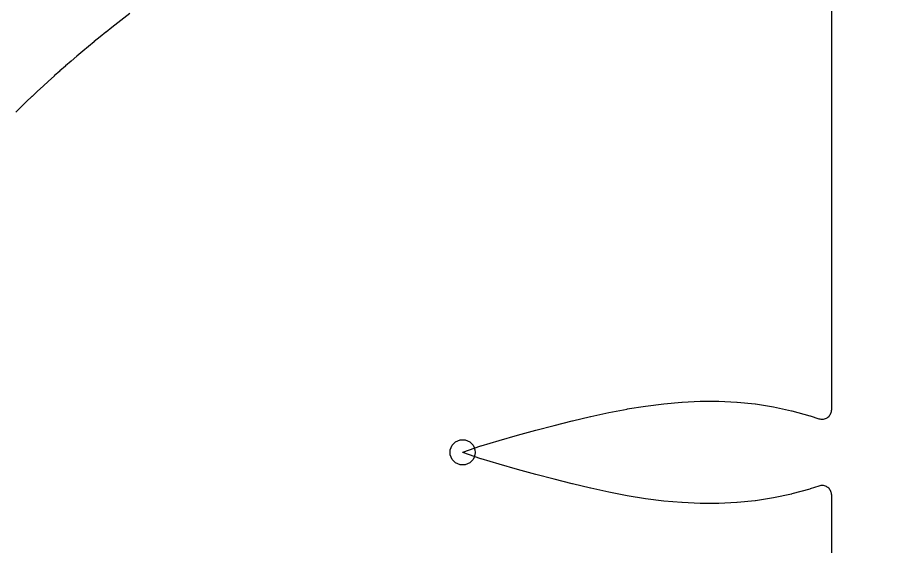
# Model space of a CAD drawing. Header units: millimetres. Extents: x -54 to 54, y -54 to 54.
# Drawn here: x -21.98 to 0.78, y 26.87 to 40.43 of the extents above; entities that cross this region are included whole.
import ezdxf

# ---------------------------------------------------------------- set-up
doc = ezdxf.new("R2010")
doc.units = ezdxf.units.MM
doc.layers.add('CUT_INNER', color=6, linetype='Continuous')
doc.layers.add('ENGRAVE', color=7, linetype='Continuous')

msp = doc.modelspace()

# ---------------------------------------------------------------- linework, layer by layer
at = {"layer": 'CUT_INNER'}
for points in [[(-1.08, 17.2556), (-1.08, 28.1752), (-1.0812, 28.2001), (-1.085, 28.2248), (-1.0912, 28.249), (-1.0997, 28.2725), (-1.1106, 28.2949), (-1.1236, 28.3162), (-1.1387, 28.3361), (-1.1557, 28.3544), (-1.1745, 28.3709), (-1.1948, 28.3854), (-1.2165, 28.3979), (-1.2392, 28.4081), (-1.2629, 28.416), (-1.2873, 28.4215), (-1.3121, 28.4245), (-1.3371, 28.4251), (-1.362, 28.4231), (-1.3865, 28.4187), (-1.4106, 28.4118), (-1.6311, 28.3367), (-1.6383, 28.3346), (-2.1008, 28.2073), (-2.1077, 28.2056), (-2.5704, 28.1066), (-2.5772, 28.1053), (-3.04, 28.0331), (-3.0467, 28.0322), (-3.5097, 27.9854), (-3.5162, 27.9849), (-3.9794, 27.9624), (-3.9856, 27.9623), (-4.4492, 27.9626), (-4.4549, 27.9628), (-4.919, 27.9845), (-4.9242, 27.9849), (-5.3888, 28.0263), (-5.3935, 28.0268), (-5.8587, 28.0862), (-5.8628, 28.0868), (-6.3285, 28.1621), (-6.3321, 28.1627), (-6.7984, 28.2519), (-6.8014, 28.2525), (-7.2683, 28.3536), (-7.2706, 28.3541), (-7.7381, 28.4649), (-7.7399, 28.4653), (-8.2079, 28.5837), (-8.2093, 28.5841), (-8.6771, 28.7081), (-9.1469, 28.8368), (-9.6166, 28.9691), (-9.6179, 28.9694), (-10.0832, 29.1058), (-10.0904, 29.1081), (-10.5504, 29.2734), (-10.5556, 29.2756), (-10.5504, 29.2777), (-10.0904, 29.443), (-10.0832, 29.4454), (-9.6179, 29.5817), (-9.6166, 29.5821), (-9.1485, 29.7138), (-8.6791, 29.8425), (-8.2093, 29.967), (-8.2079, 29.9674), (-7.7399, 30.0858), (-7.7381, 30.0863), (-7.2706, 30.197), (-7.2683, 30.1975), (-6.8014, 30.2986), (-6.7984, 30.2992), (-6.3321, 30.3884), (-6.3285, 30.3891), (-5.8628, 30.4644), (-5.8587, 30.465), (-5.3935, 30.5243), (-5.3888, 30.5248), (-4.9242, 30.5663), (-4.919, 30.5666), (-4.4549, 30.5884), (-4.4492, 30.5885), (-3.9856, 30.5889), (-3.9794, 30.5887), (-3.5162, 30.5662), (-3.5097, 30.5657), (-3.0467, 30.5189), (-3.04, 30.5181), (-2.5772, 30.4458), (-2.5704, 30.4445), (-2.1077, 30.3455), (-2.1008, 30.3438), (-1.6383, 30.2166), (-1.6311, 30.2144), (-1.4106, 30.1393), (-1.3865, 30.1324), (-1.362, 30.128), (-1.3371, 30.1261), (-1.3121, 30.1266), (-1.2873, 30.1296), (-1.2629, 30.1351), (-1.2392, 30.143), (-1.2165, 30.1532), (-1.1948, 30.1657), (-1.1745, 30.1802), (-1.1557, 30.1967), (-1.1387, 30.215), (-1.1236, 30.2349), (-1.1106, 30.2562), (-1.0997, 30.2787), (-1.0912, 30.3021), (-1.085, 30.3263), (-1.0812, 30.351), (-1.08, 30.376), (-1.08, 46.7017)], [(-19.104, 40.5384), (-19.2565, 40.4216), (-19.2577, 40.4207), (-19.4094, 40.303), (-19.4106, 40.302), (-19.5617, 40.1834), (-19.5629, 40.1825), (-19.7132, 40.0629), (-19.7144, 40.062), (-19.864, 39.9415), (-19.8652, 39.9405), (-20.014, 39.8192), (-20.0152, 39.8182), (-20.1632, 39.6959), (-20.1644, 39.6949), (-20.3118, 39.5717), (-20.3129, 39.5707), (-20.4595, 39.4466), (-20.4607, 39.4456), (-20.6065, 39.3206), (-20.6076, 39.3196), (-20.7527, 39.1938), (-20.7538, 39.1927), (-20.8981, 39.066), (-20.8992, 39.065), (-21.0427, 38.9373), (-21.0439, 38.9363), (-21.1865, 38.8077), (-21.1877, 38.8067), (-21.3296, 38.6773), (-21.3307, 38.6763), (-21.4718, 38.546), (-21.4729, 38.5449), (-21.6133, 38.4138), (-21.6144, 38.4128), (-21.7539, 38.2808), (-21.755, 38.2797), (-21.8937, 38.1468), (-21.8948, 38.1458), (-22.0326, 38.0121)]]:
    msp.add_lwpolyline(points, dxfattribs=at)
at = {"layer": 'ENGRAVE'}
for centre, radius in [((0, 15.4308), 35.6208), ((-10.5564, 29.2756), 0.324)]:
    msp.add_circle(centre, radius, dxfattribs=at)

doc.saveas('drawing.dxf')
